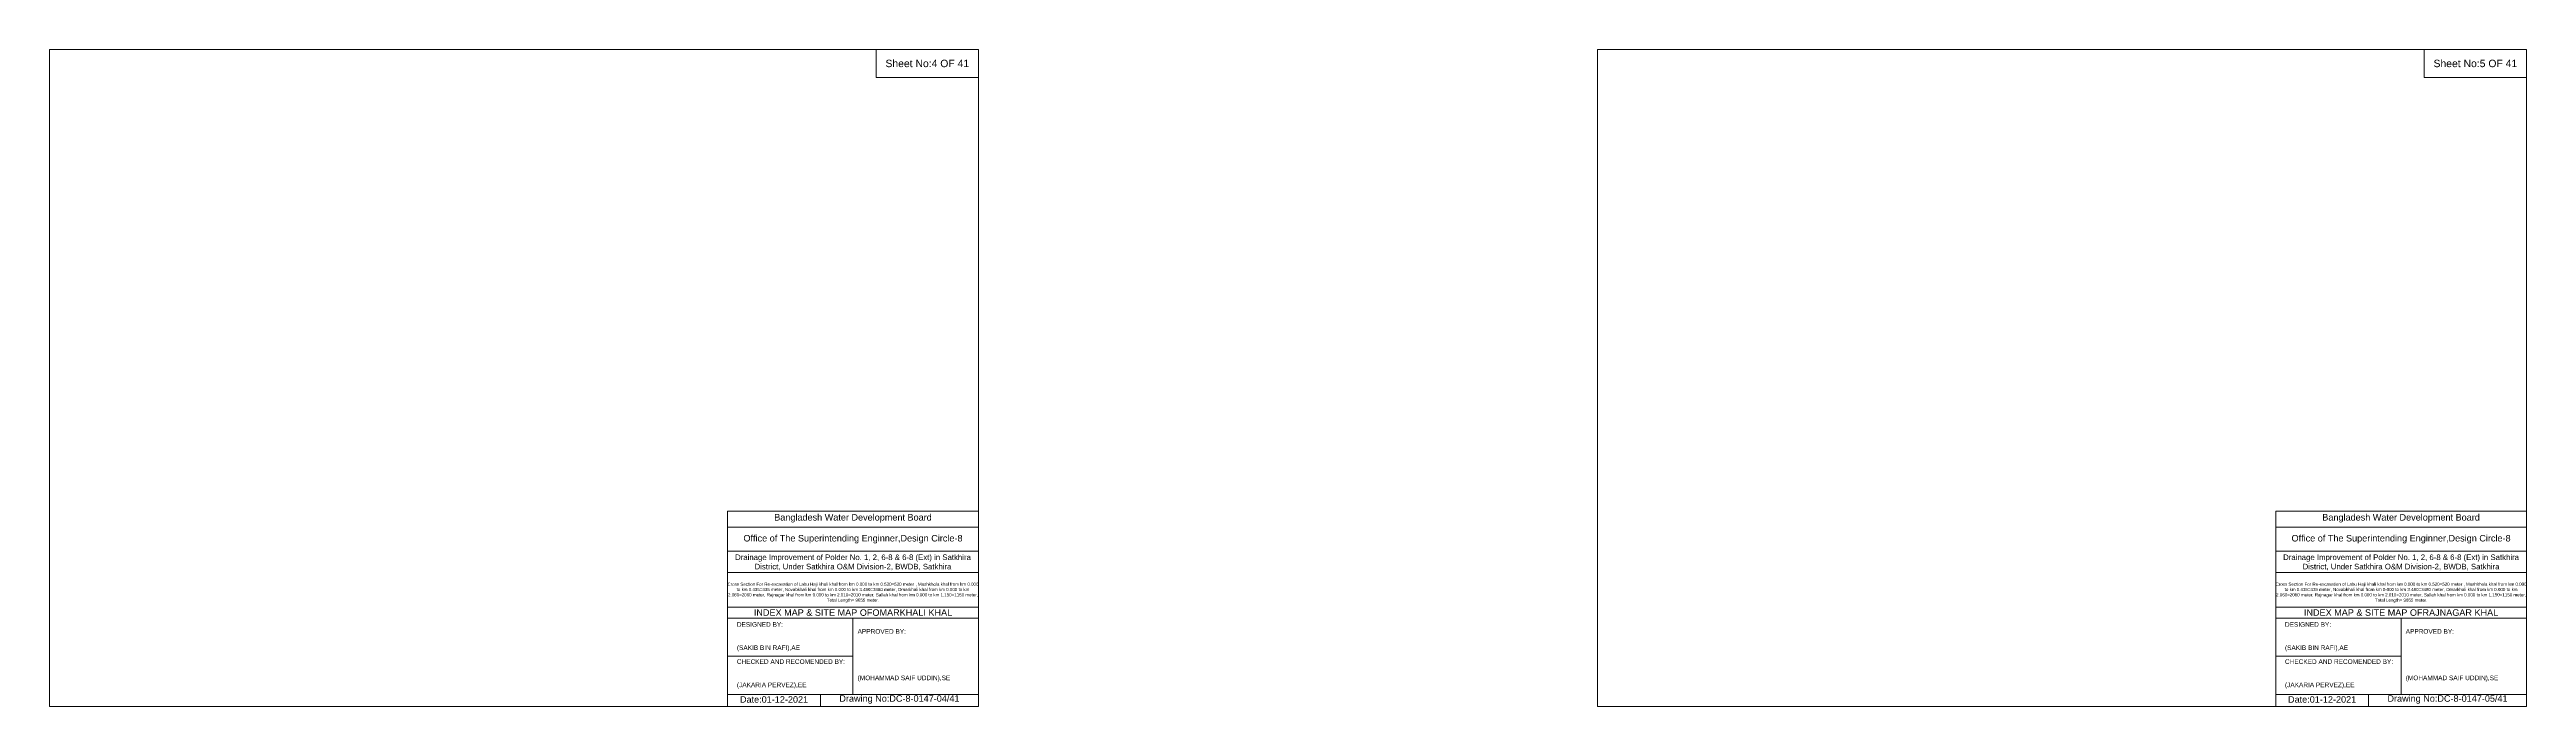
# Model space of a CAD drawing. Header units: inches. Extents: x 93000 to 506000, y -4242 to 0.
# Drawn here: x 130000 to 146000, y -4242 to 0 of the extents above; entities that cross this region are included whole.
import ezdxf

# ---------------------------------------------------------------- set-up
doc = ezdxf.new("R2010")
doc.units = ezdxf.units.IN
doc.header["$LTSCALE"] = 7
doc.header["$MEASUREMENT"] = 0
doc.layers.add('Cross section Data Border', color=7, linetype='Continuous', lineweight=9)
doc.styles.get("Standard").update_dxf_attribs({"font": 'arial.ttf'})

msp = doc.modelspace()

# ---------------------------------------------------------------- linework, layer by layer
at = {"layer": 'Cross section Data Border'}
for points in [[(130000, 0), (136000, 0), (136000, -4242), (130000, -4242)], [(135340, 0), (136000, 0), (136000, -180), (135340, -180)], [(140000, 0), (146000, 0), (146000, -4242), (140000, -4242)], [(145340, 0), (146000, 0), (146000, -180), (145340, -180)]]:
    msp.add_lwpolyline(points, close=True, dxfattribs=at)
for points in [[(134380, -4242), (134380, -2982), (136000, -2982)], [(144380, -4242), (144380, -2982), (146000, -2982)], [(134380, -3084), (136000, -3084)], [(144380, -3084), (146000, -3084)], [(134380, -3240), (136000, -3240)], [(144380, -3240), (146000, -3240)], [(134380, -3378), (136000, -3378)], [(144380, -3378), (146000, -3378)], [(134380, -3600), (136000, -3600)], [(134380, -3672), (136000, -3672)], [(135190, -3672), (135190, -4164)], [(144380, -3600), (146000, -3600)], [(144380, -3672), (146000, -3672)], [(145190, -3672), (145190, -4164)], [(134380, -3918), (135190, -3918)], [(144380, -3918), (145190, -3918)], [(134380, -4164), (136000, -4164)], [(134980, -4164), (134980, -4242)], [(144380, -4164), (146000, -4164)], [(144980, -4164), (144980, -4242)]]:
    msp.add_lwpolyline(points, dxfattribs=at)

# ---------------------------------------------------------------- texts
at = {"layer": 'Cross section Data Border', "attachment_point": 5}
for s, insert, char_height in [('Sheet No:4 OF 41', (135670, -90), 48), ('Sheet No:5 OF 41', (145670, -90), 48), ('Bangladesh Water Development Board', (135190, -3027), 42), ('Bangladesh Water Development Board', (145190, -3027), 42), ('Office of The Superintending Enginner,Design Circle-8', (135190, -3162), 42), ('Office of The Superintending Enginner,Design Circle-8', (145190, -3162), 42)]:
    msp.add_mtext(s, dxfattribs=dict(at, insert=insert, char_height=char_height))
at = {"layer": 'Cross section Data Border'}
for s, insert, char_height, width, attachment_point in [('Drainage Improvement of Polder No. 1, 2, 6-8 & 6-8 (Ext) in Satkhira District, Under Satkhira O&M Division-2, BWDB, Satkhira', (135190, -3312), 36, 1680, 5), ('Drainage Improvement of Polder No. 1, 2, 6-8 & 6-8 (Ext) in Satkhira District, Under Satkhira O&M Division-2, BWDB, Satkhira', (145190, -3312), 36, 1680, 5), ('Cross Section For Re-excavation of Labu Haji khali khal from km 0.000 to km 0.520=520 meter , Mashkhola khal from km 0.000 to km 0.435=435 meter, Novabkhali khal from km 0.000 to km 3.480=3480 meter, Omarkhali khal from km 0.000 to km 2.060=2060 meter, Rajnagar khal from km 0.000 to km 2.010=2010 meter, Sallah khal from km 0.000 to km 1.150=1150 meter, Total Length= 9655 meter. ', (135190, -3507), 20.561, 1620, 5), ('Cross Section For Re-excavation of Labu Haji khali khal from km 0.000 to km 0.520=520 meter , Mashkhola khal from km 0.000 to km 0.435=435 meter, Novabkhali khal from km 0.000 to km 3.480=3480 meter, Omarkhali khal from km 0.000 to km 2.060=2060 meter, Rajnagar khal from km 0.000 to km 2.010=2010 meter, Sallah khal from km 0.000 to km 1.150=1150 meter, Total Length= 9655 meter. ', (145190, -3507), 20.561, 1620, 5), ('INDEX MAP & SITE MAP OFOMARKHALI KHAL', (135190, -3636), 42, 1680, 5), ('INDEX MAP & SITE MAP OFRAJNAGAR KHAL', (145190, -3636), 42, 1680, 5), ('DESIGNED BY:^J^J^J(SAKIB BIN RAFI),AE', (134440, -3792), 30, 840, 4), ('APPROVED BY:^J^J^J^J^J^J(MOHAMMAD SAIF UDDIN),SE', (135220, -3912), 30, 840, 4), ('DESIGNED BY:^J^J^J(SAKIB BIN RAFI),AE', (144440, -3792), 30, 840, 4), ('APPROVED BY:^J^J^J^J^J^J(MOHAMMAD SAIF UDDIN),SE', (145220, -3912), 30, 840, 4), ('CHECKED AND RECOMENDED BY:^J^J^J(JAKARIA PERVEZ),EE', (134440, -4032), 30, 840, 4), ('CHECKED AND RECOMENDED BY:^J^J^J(JAKARIA PERVEZ),EE', (144440, -4032), 30, 840, 4), ('Date:01-12-2021', (134680, -4197), 42, 840, 5), ('Drawing No:DC-8-0147-04/41', (135490, -4197), 42, 1320, 5), ('Date:01-12-2021', (144680, -4197), 42, 840, 5), ('Drawing No:DC-8-0147-05/41', (145490, -4197), 42, 1320, 5)]:
    msp.add_mtext(s, dxfattribs=dict(at, insert=insert, char_height=char_height, width=width, attachment_point=attachment_point))

doc.saveas('drawing.dxf')
